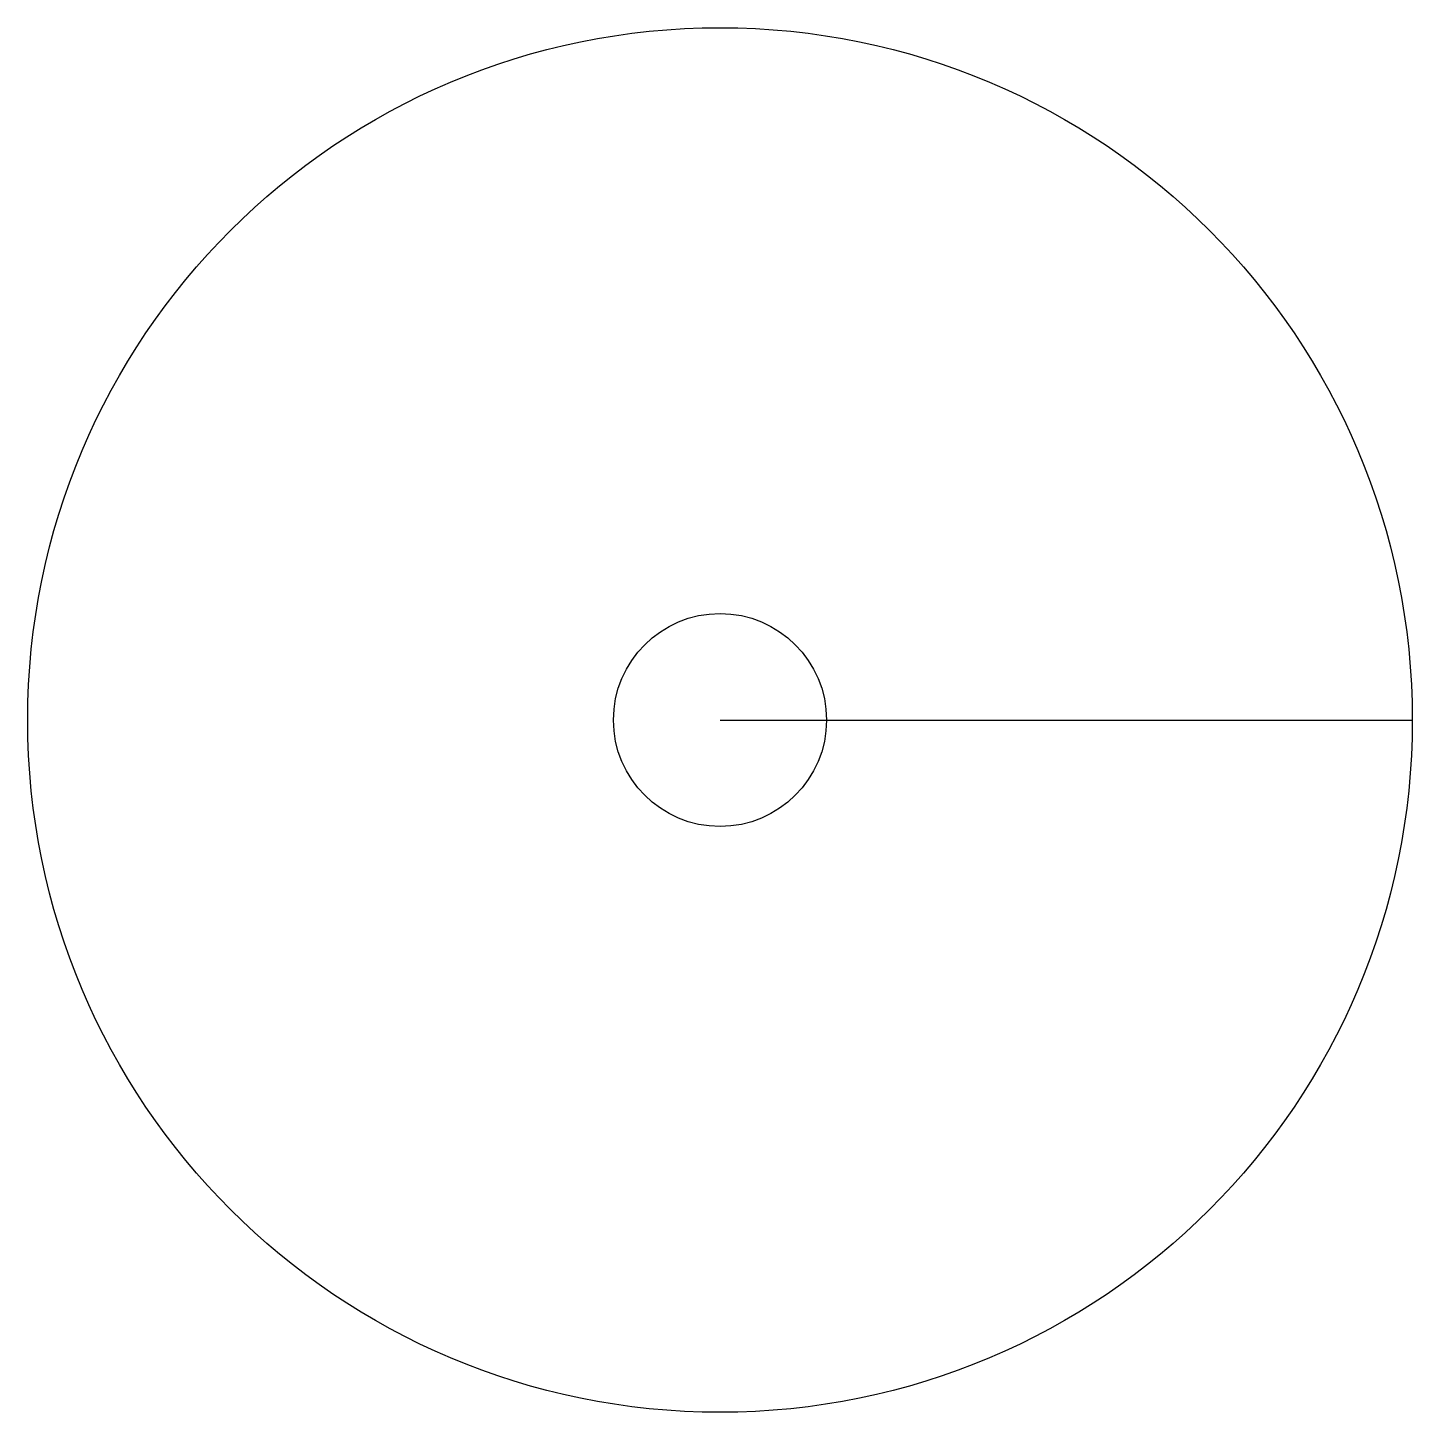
# Model space of a CAD drawing. Header units: inches. Extents: x -3.25 to 3.25, y -3.25 to 3.25.
import ezdxf

# ---------------------------------------------------------------- set-up
doc = ezdxf.new("R2010")
doc.units = ezdxf.units.IN
doc.header["$MEASUREMENT"] = 0

msp = doc.modelspace()

# ---------------------------------------------------------------- linework, layer by layer
at = {"color": 7, "linetype": 'Continuous'}
msp.add_line((0, 0), (3.25, 0), dxfattribs=at)
for radius in [3.25, 0.5]:
    msp.add_circle((0, 0), radius, dxfattribs=at)

doc.saveas('drawing.dxf')
